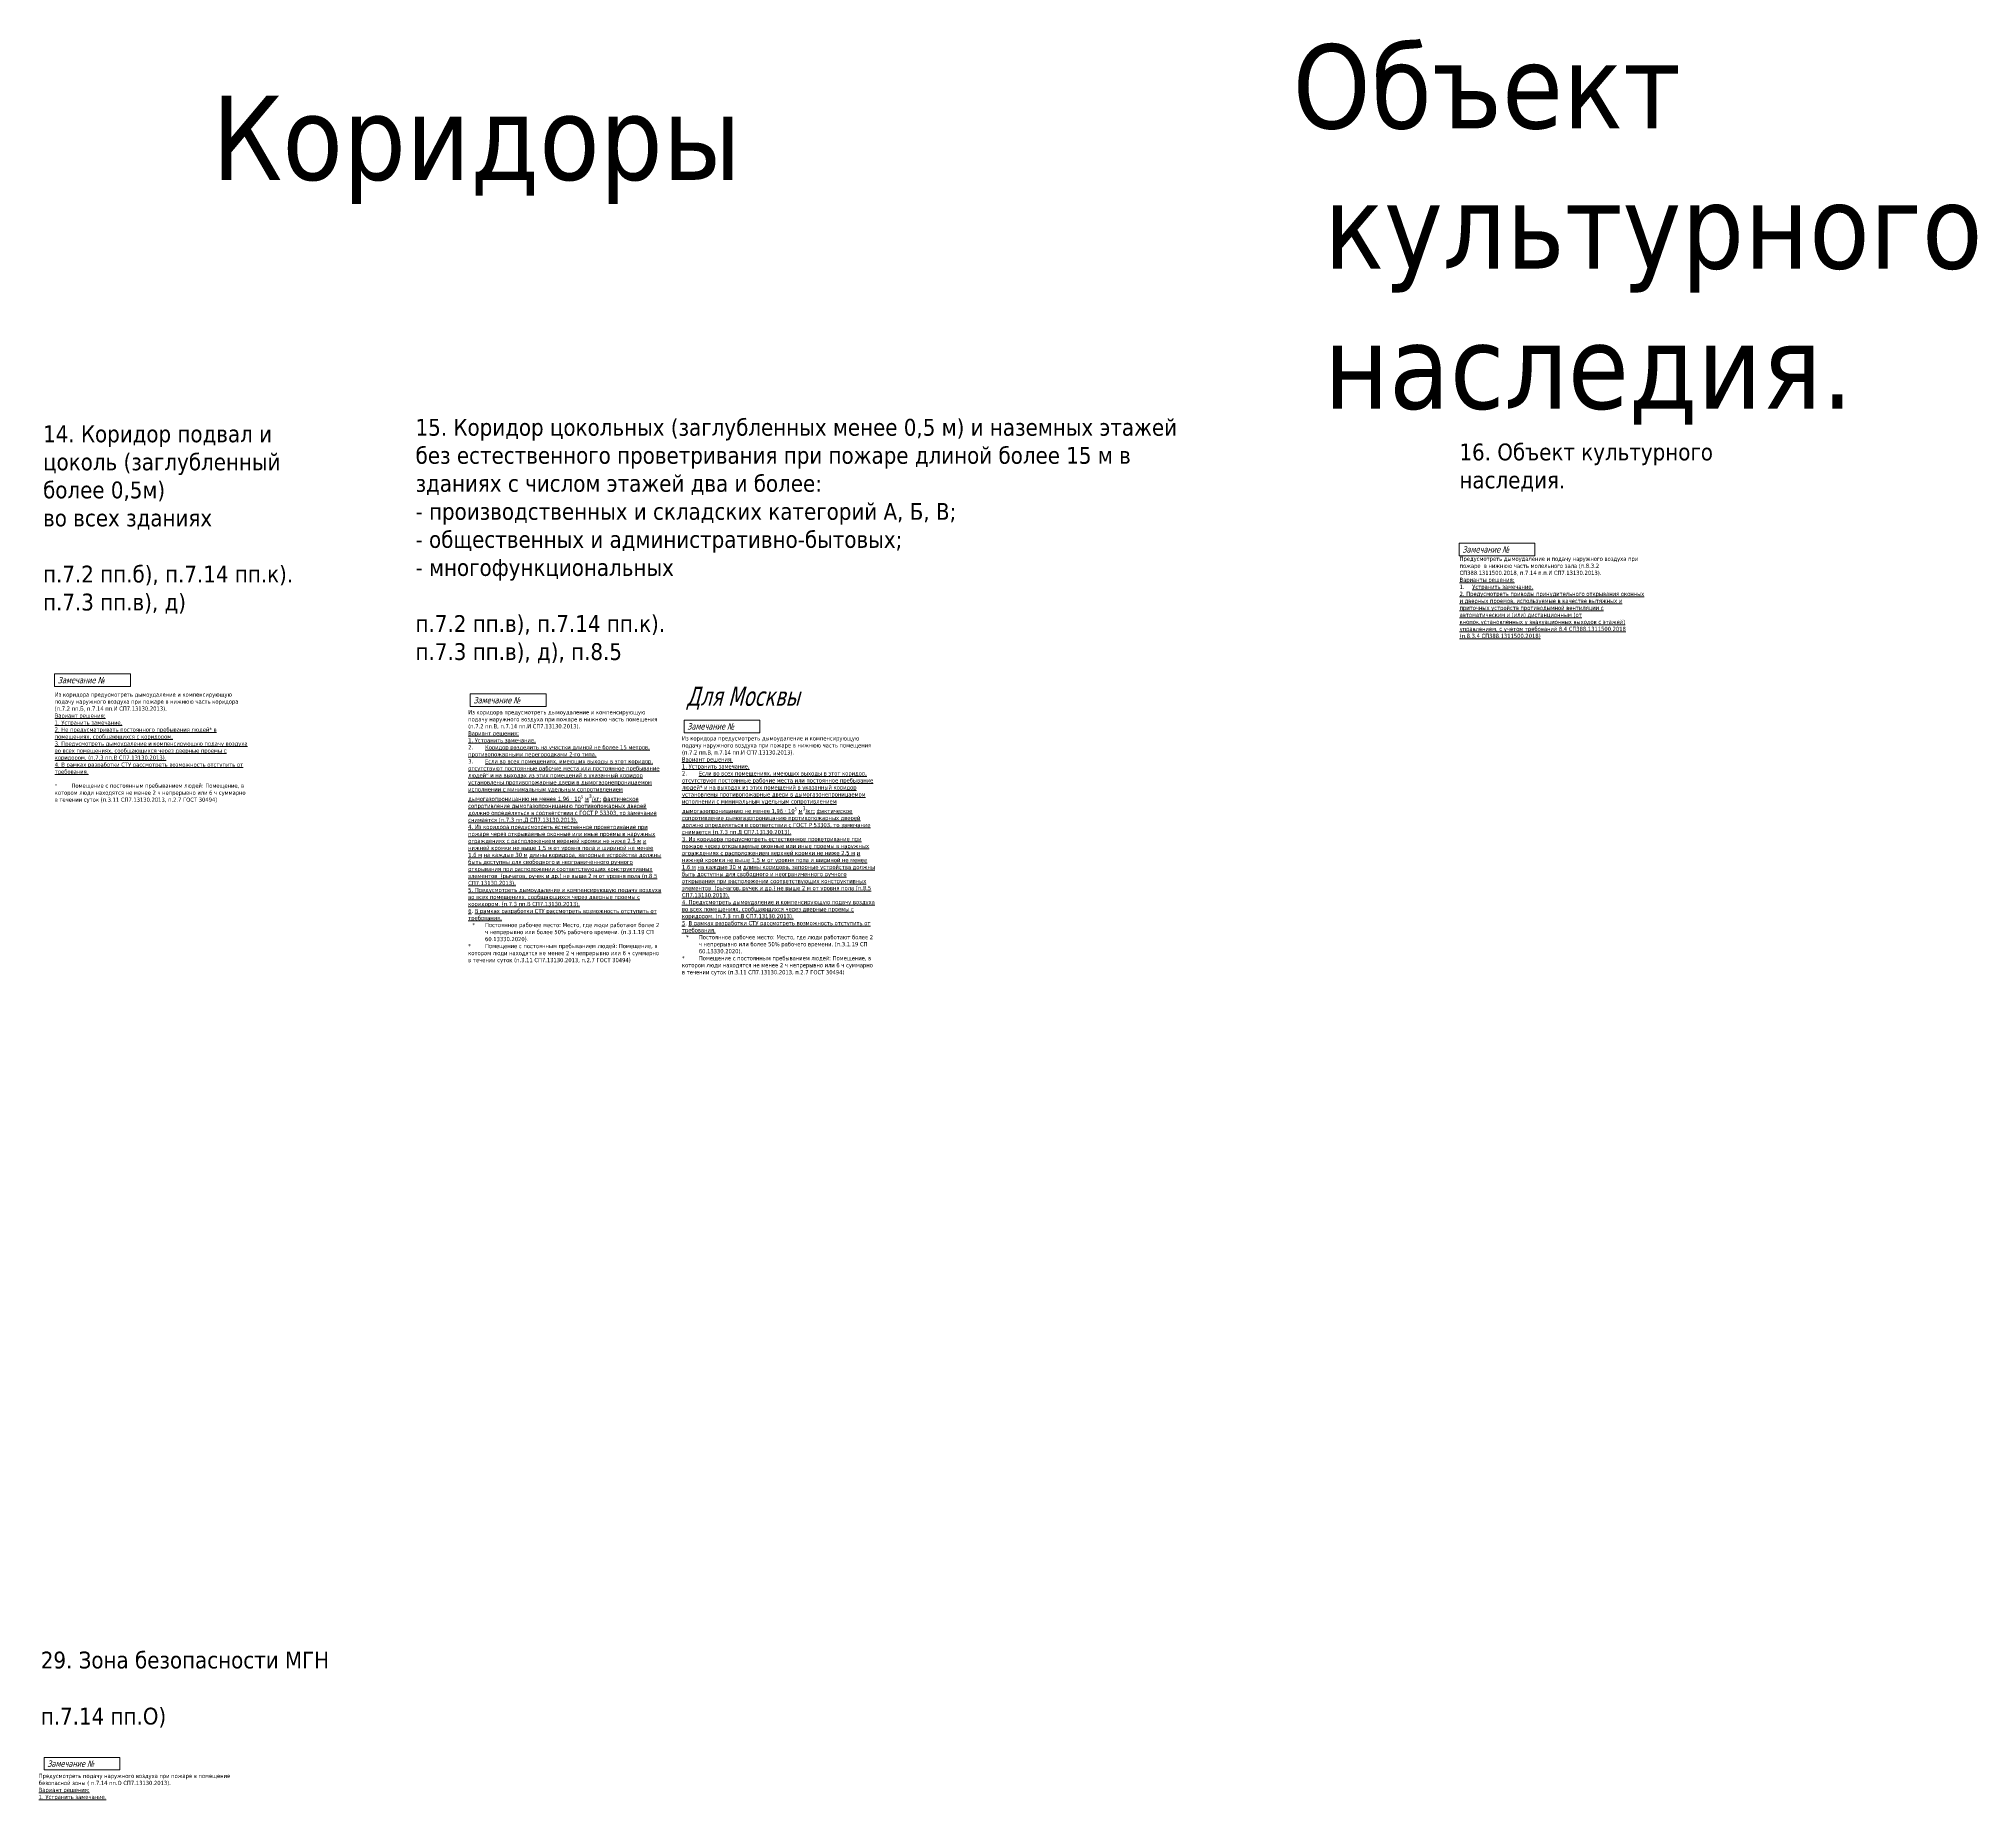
# Model space of a CAD drawing. Header units: millimetres. Extents: x -151274 to 981405, y -382735 to 210096.
# Drawn here: x 704861 to 981405, y -196241 to 55119 of the extents above; entities that cross this region are included whole.
import ezdxf

# ---------------------------------------------------------------- set-up
doc = ezdxf.new("R2010")
doc.units = ezdxf.units.MM
for name, color, linetype, lineweight in [('экспертиза', 1, 'Continuous', 0), ('экспертиза ДУ', 1, 'Continuous', 0), ('экспертиза ДУ пояснения', 6, 'Continuous', 0)]:
    doc.layers.add(name, color=color, linetype=linetype, lineweight=lineweight)
doc.styles.add('ЭКСПЕРТИЗА', font='tahoma.ttf')

msp = doc.modelspace()

# ---------------------------------------------------------------- linework, layer by layer
at = {"layer": 'экспертиза', "lineweight": 0, "transparency": 33554687, "elevation": 0}
msp.add_lwpolyline([(907502, -16859), (918302, -16859), (918302, -18659), (907502, -18659), (907502, -16859)], dxfattribs=at)
at = {"layer": 'экспертиза ДУ', "lineweight": 0}
for points in [[(707127, -35509), (717927, -35509), (717927, -37309), (707127, -37309), (707127, -35509)], [(766428, -38373), (777228, -38373), (777228, -40173), (766428, -40173), (766428, -38373)], [(796929, -42103), (807729, -42103), (807729, -43903), (796929, -43903), (796929, -42103)]]:
    msp.add_lwpolyline(points, dxfattribs=at)
at = {"layer": 'экспертиза ДУ', "color": 1, "lineweight": 0}
msp.add_lwpolyline([(705627, -190123), (716427, -190123), (716427, -191923), (705627, -191923), (705627, -190123)], dxfattribs=at)

# ---------------------------------------------------------------- texts
at = {"layer": 'экспертиза', "lineweight": 0, "ltscale": 100, "transparency": 33554687, "style": 'ЭКСПЕРТИЗА', "oblique": 14.99998, "width": 0.8}
msp.add_text('Замечание №', height=900, dxfattribs=at).set_placement((907952, -18209, 0))
at = {"layer": 'экспертиза', "lineweight": 0, "ltscale": 100, "insert": (907560, -18791, 0), "char_height": 600, "width": 25338.67, "attachment_point": 1, "style": 'ЭКСПЕРТИЗА'}
msp.add_mtext('\\pt1200;Предусмотреть дымоудаление и подачу наружного воздуха при пожаре  в нижнюю часть молельного зала (п.8.3.2 СП388.1311500.2018, п.7.14 п.п.И СП7.13130.2013).\\P{\\L\\C6;Варианты решения:\\P\\pt1800;\\l1.^I\\LУстранить замечание.\\P\\ptz;2. Предусмотреть приводы принудительного открывания оконных и дверных проемов, используемые в качестве вытяжных и приточных устройств противодымной вентиляции с автоматическим и (или) дистанционным (от кнопок,установленных у эвакуационных выходов с этажей) управлением, с учетом требований 8.4 СП388.1311500.2018 (п.8.3.4 СП388.1311500.2018)}', dxfattribs=at)
at = {"layer": 'экспертиза ДУ', "lineweight": 0, "style": 'ЭКСПЕРТИЗА', "oblique": 14.99998, "width": 0.8}
for s, height, p in [('Замечание №', 900, (707577, -36859)), ('Для Москвы', 2700, (797221, -40058)), ('Замечание №', 900, (766878, -39723)), ('Замечание №', 900, (797379, -43453))]:
    msp.add_text(s, height=height, dxfattribs=at).set_placement(p)
at = {"layer": 'экспертиза ДУ', "color": 1, "lineweight": 0, "style": 'ЭКСПЕРТИЗА', "oblique": 14.99998, "width": 0.8}
msp.add_text('Замечание №', height=900, dxfattribs=at).set_placement((706077, -191473))
at = {"layer": 'экспертиза ДУ', "color": 6, "ltscale": 100, "char_height": 600, "width": 26264.8, "attachment_point": 1, "style": 'ЭКСПЕРТИЗА'}
for s, insert in [('\\A1;{\\C256;Из коридора предусмотреть дымоудаление и компенсирующую подачу наружного воздуха при пожаре в нижнюю часть коридора (п.7.2 пп.Б, п.7.14 пп.\\A0;И \\A1;СП7.13130.2013).\\P\\L\\C6;Вариант решения:\\P1. Устранить замечание.\\P2. Не предусматривать постоянного пребывания людей* в помещениях, сообщающихся с коридором.\\P\\A0;3. Предусмотреть дымоудаление и компенсирующую подачу воздуха во всех помещениях, сообщающихся через дверные проемы с коридором.\\A1;\\H1.00002x; \\A0;\\H0.99998x;(п.7.3 пп.В СП7.13130.2013).\\P\\C2;4. В рамках разработки СТУ рассмотреть возможность отступить от требования. \\P\\A1;\\C6;\\P\\l*^IПомещение с постоянным пребыванием людей: \\A0;Помещение, в котором люди находятся не менее 2 ч непрерывно или 6 ч суммарно в течении суток \\A1;(п.3.11 СП7.13130.2013\\A0;,\\A1; п.2.7 ГОСТ 30494)}', (707135, -38164)), ('\\A1;{\\C256;Из коридора предусмотреть дымоудаление и компенсирующую подачу наружного воздуха при пожаре в нижнюю часть помещения (п.7.2 пп.В, п.7.14 пп.\\A0;И \\A1;СП7.13130.2013).\\P\\L\\C6;Вариант решения:\\P1. Устранить замечание.\\P}2.^I{\\LКоридор разделить на участки длиной не более 15 метров, противопожарными перегородками 2-го типа.\\P}3.^I{\\LЕсли во всех помещениях, имеющих выходы в этот коридор, отсутствуют постоянные рабочие места или постоянное пребывание людей* и на выходах из этих помещений в указанный коридор установлены противопожарные двери в дымогазонепроницаемом исполнении с минимальным удельным сопротивлением дымогазопроницанию не менее 1,96 · 10\\H0.7x;\\S5^ ;\\H1.42857x; м\\H0.91667x;\\S3^ ;\\H1.09091x;/кг; фактическое сопротивление дымогазопроницанию противопожарных дверей должно определяться в соответствии с ГОСТ Р 53303, то замечание снимается (п.7.3 пп.Д СП7.13130.2013).\\P\\H0.99999x;4. Из коридора предусмотреть естественное проветривание при пожаре через\\A0; открываемые оконные или иные проемы в наружных ограждениях с расположением верхней кромки не ниже 2.5\\~м и нижней кромки не выше 1,5 м от уровня пола и шириной не менее 1.6\\~м на каждые 30\\~м длины коридора, запорные устройства должны быть доступны для свободного и неограниченного ручного открывания при расположении соответствующих конструктивных элементов  (рычагов, ручек и др.) не выше 2 м от уровня пола\\H0.91667x;\\l\\C0; \\H1.0909x;\\L\\C6;(п.8.5 СП7.13130.2013).\\P5. Предусмотреть дымоудаление и компенсирующую подачу воздуха во всех помещениях, сообщающихся через дверные проемы с коридором.\\A1;\\H1.00002x; \\A0;\\H0.99998x;(п.7.3 пп.В СП7.13130.2013).\\P\\C2;6\\l. \\LВ рамках разработки СТУ рассмотреть возможность отступить от требования. \\A1;\\H0.99999x;\\P\\pi-1800,l2400,t2400;\\A0;\\H1.00002x;\\l\\C6;*^I\\H0.99988x;Постоянное ра\\H1.00012x;бочее место: Место, где люди работают более 2 ч непрерывно или более 50% рабочего времени. (п.3.1.19 СП 60.13330.2020).\\P\\pi0,l0,tz;\\A1;*^IПомещение с постоянным пребыванием людей: \\A0;Помещение, в котором люди находятся не менее 2 ч непрерывно или 6 ч суммарно в течении суток \\A1;(п.3.11 СП7.13130.2013\\A0;,\\A1; п.2.7 ГОСТ 30494)}', (766123, -40685)), ('\\A1;{\\C256;Из коридора предусмотреть дымоудаление и компенсирующую подачу наружного воздуха при пожаре в нижнюю часть помещения (п.7.2 пп.В, п.7.14 пп.\\A0;И \\A1;СП7.13130.2013).\\P\\L\\C6;Вариант решения:\\P1. Устранить замечание.\\P}2.^I{\\LЕсли во всех помещениях, имеющих выходы в этот коридор, отсутствуют постоянные рабочие места или постоянное пребывание людей* и на выходах из этих помещений в указанный коридор установлены противопожарные двери в дымогазонепроницаемом исполнении с минимальным удельным сопротивлением дымогазопроницанию не менее 1,96 · 10\\H0.7x;\\S5^ ;\\H1.42857x; м\\H0.91667x;\\S3^ ;\\H1.09091x;/кг; фактическое сопротивление дымогазопроницанию противопожарных дверей должно определяться в соответствии с ГОСТ Р 53303, то замечание снимается (п.7.3 пп.Д СП7.13130.2013).\\P\\H0.99999x;3. Из коридора предусмотреть естественное проветривание при пожаре через\\A0; открываемые оконные или иные проемы в наружных ограждениях с расположением верхней кромки не ниже 2.5\\~м и нижней кромки не выше 1,5 м от уровня пола и шириной не менее 1.6\\~м на каждые 30\\~м длины коридора, запорные устройства должны быть доступны для свободного и неограниченного ручного открывания при расположении соответствующих конструктивных элементов  (рычагов, ручек и др.) не выше 2 м от уровня пола\\H0.91667x;\\l\\C0; \\H1.0909x;\\L\\C6;(п.8.5 СП7.13130.2013).\\P4. Предусмотреть дымоудаление и компенсирующую подачу воздуха во всех помещениях, сообщающихся через дверные проемы с коридором.\\A1;\\H1.00002x; \\A0;\\H0.99998x;(п.7.3 пп.В СП7.13130.2013).\\P\\C2;5\\l. \\LВ рамках разработки СТУ рассмотреть возможность отступить от требования. \\A1;\\H0.99999x;\\P\\pi-1800,l2400,t2400;\\A0;\\H1.00002x;\\l\\C6;*^I\\H0.99988x;Постоянное ра\\H1.00012x;бочее место: Место, где люди работают более 2 ч непрерывно или более 50% рабочего времени. (п.3.1.19 СП 60.13330.2020).\\P\\pi0,l0,tz;\\A1;*^IПомещение с постоянным пребыванием людей: \\A0;Помещение, в котором люди находятся не менее 2 ч непрерывно или 6 ч суммарно в течении суток \\A1;(п.3.11 СП7.13130.2013\\A0;,\\A1; п.2.7 ГОСТ 30494)}', (796623, -44416))]:
    msp.add_mtext(s, dxfattribs=dict(at, insert=insert))
at = {"layer": 'экспертиза ДУ', "color": 1, "ltscale": 100, "insert": (704861, -192469), "char_height": 600, "width": 30190.17, "attachment_point": 1, "style": 'ЭКСПЕРТИЗА'}
msp.add_mtext('\\A1;Предусмотреть подачу наружного воздуха при пожаре в помещение безопасной зоны ( п.7.14 пп.О СП7.13130.2013).\\P{\\L\\C6;Вариант решения:\\P1. Устранить замечание.}', dxfattribs=at)
at = {"layer": 'экспертиза ДУ пояснения', "color": 2, "lineweight": 0, "attachment_point": 1, "style": 'ЭКСПЕРТИЗА'}
for s, insert, char_height, width in [('Объект\\P культурного\\P наследия.', (883735, 54331, 0), 12000, 189279.05), ('\\A1;Коридоры ', (729555, 46982, 0), 12000, 120682.93), ('15. Коридор цокольных (заглубленных менее 0,5 м) и наземных этажей без естественного проветривания при пожаре длиной более 15 м в зданиях с числом этажей два и более:\\P{\\C30;- производственных и складских категорий А, Б, В;\\P- общественных и административно-бытовых;\\P- многофункциональных}\\P\\Pп.7.2 пп.в), п.7.14 пп.к).\\Pп.7.3 пп.в), д), п.8.5', (758615, 876), 2400, 111164.27), ('14. Коридор подвал и цоколь (заглубленный более 0,5м)\\P{\\C30;во всех зданиях\\P\\P}п.7.2 пп.б), п.7.14 пп.к).\\Pп.7.3 пп.в), д)', (705472, -59), 2400, 41574.45), ('16. Объект культурного наследия.', (907534, -2644), 2400, 41574.45), ('29. Зона безопасности МГН\\P\\Pп.7.14 пп.О)', (705149, -175034), 2400, 41574.45)]:
    msp.add_mtext(s, dxfattribs=dict(at, insert=insert, char_height=char_height, width=width))

doc.saveas('drawing.dxf')
